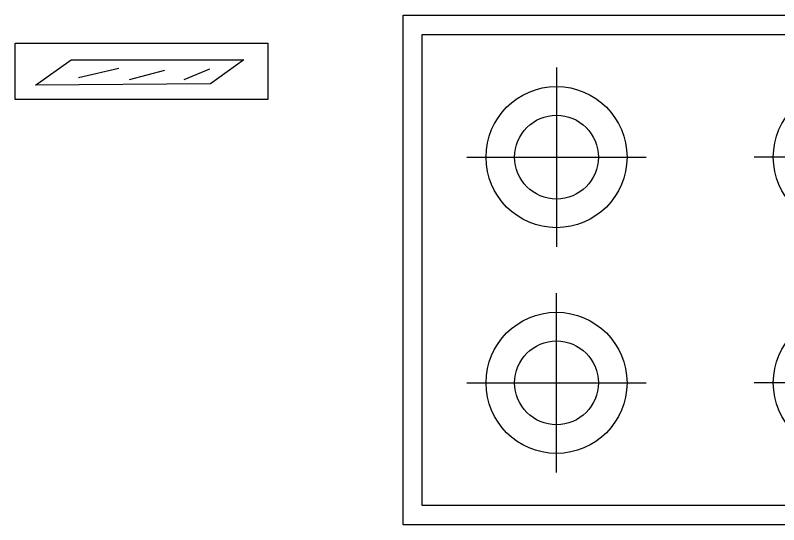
# Model space of a CAD drawing. Header units: inches. Extents: x -332 to 3160665360507, y -10609 to 2196718997769.
# Drawn here: x -259 to 3695, y -10609 to -7973 of the extents above; entities that cross this region are included whole.
import ezdxf

# ---------------------------------------------------------------- set-up
doc = ezdxf.new("R2010")
doc.units = ezdxf.units.IN
doc.header["$MEASUREMENT"] = 0

# ---------------------------------------------------------------- blocks, each defined once
blk = doc.blocks.new('Furniture_Cabinet_Mirror')
at = {"color": 3}
for p, q in [((-2.5, 0.581), (2.505, 0.581)), ((-2.5, -0.534), (-2.5, 0.581)), ((2.505, 0.581), (2.505, -0.534)), ((-2.102, -0.25), (-1.396, 0.248)), ((-1.396, 0.248), (2.025, 0.248)), ((2.025, 0.248), (1.369, -0.228)), ((-0.45, 0.076), (-1.251, -0.107)), ((-0.238, -0.137), (0.465, 0.046)), ((0.847, -0.142), (1.356, 0.072)), ((1.369, -0.228), (-2.102, -0.25)), ((2.505, -0.534), (-2.5, -0.534))]:
    blk.add_line(p, q, dxfattribs=at)
blk = doc.blocks.new('Appliances_KitchenAppliances_Stove')
at = {"color": 3}
for p, q in [((-0.20233, 0.20938), (-0.20233, 0.02172)), ((0.09852, 0.20938), (0.09852, 0.02172)), ((-0.29616, 0.11555), (-0.1085, 0.11555)), ((0.19235, 0.11555), (0.0047, 0.11555)), ((-0.20233, -0.21446), (-0.20233, -0.0268)), ((0.09852, -0.21446), (0.09852, -0.0268)), ((-0.29616, -0.12063), (-0.1085, -0.12063)), ((0.19235, -0.12063), (0.0047, -0.12063))]:
    blk.add_line(p, q, dxfattribs=at)
blk.add_lwpolyline([(-0.3629, 0.26396), (0.3991, 0.26396), (0.3991, -0.26904), (-0.3629, -0.26904)], close=True, dxfattribs=at)
blk.add_lwpolyline([(0.2391, 0.24396), (0.2391, -0.24904), (-0.3429, -0.24904), (-0.3429, 0.24396), (0.3791, 0.24396), (0.3791, -0.24904), (0.2591, -0.24904), (0.2591, 0.18396), (0.3591, 0.18396), (0.3591, -0.24904)], dxfattribs=at)
for centre, radius in [((-0.20233, 0.11555), 0.07383), ((0.09852, 0.11555), 0.07383), ((0.30821, 0.14722), 0.01563), ((-0.20233, 0.11555), 0.04383), ((0.09852, 0.11555), 0.04383), ((0.30821, 0.08082), 0.01563), ((0.30821, 0.0127), 0.01563), ((-0.20233, -0.12063), 0.07383), ((0.09852, -0.12063), 0.07383), ((0.30821, -0.05831), 0.01563), ((-0.20233, -0.12063), 0.04383), ((0.09852, -0.12063), 0.04383)]:
    blk.add_circle(centre, radius, dxfattribs=at)

msp = doc.modelspace()

# ---------------------------------------------------------------- block references
for name, p, xscale, yscale, zscale in [('Appliances_KitchenAppliances_Stove', (3544.6, -9278.6), 4945.014341084662, 4945.014341084662, 4945.014341084662), ('Furniture_Cabinet_Mirror', (395.2, -8269.1), 261.4434080449256, 261.4434080449256, 261.4434080449256)]:
    msp.add_blockref(name, p, dxfattribs=dict(xscale=xscale, yscale=yscale, zscale=zscale))

doc.saveas('drawing.dxf')
